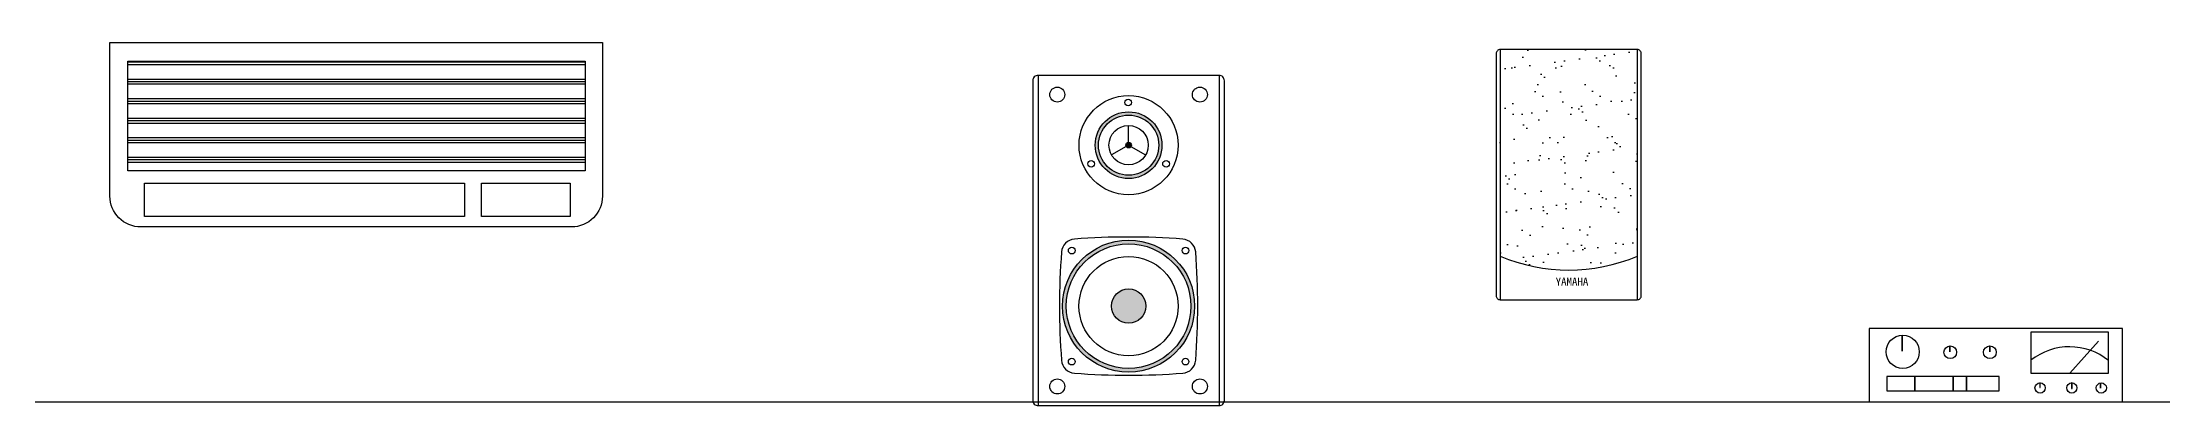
# Model space of a CAD drawing. Header units: millimetres. Extents: x 4513 to 24862, y 3359 to 11488.
# Drawn here: x 14054 to 17499, y 8374 to 8964 of the extents above; entities that cross this region are included whole.
import ezdxf

# ---------------------------------------------------------------- set-up
doc = ezdxf.new("R2010")
doc.units = ezdxf.units.MM
doc.layers.add('dwgmodels.com', color=169, linetype='Continuous')
doc.styles.add('ROMANS', font='SimSun.ttf', dxfattribs={"height": 150})

msp = doc.modelspace()

# ---------------------------------------------------------------- hatches: boundary and pattern name
h = msp.add_hatch()
h.set_pattern_fill('PLAST', color=256, scale=5, style=0)
h.set_pattern_definition([(0, (-17493.52, -13360.052), (0, 31.75), []), (0, (-17493.52, -13356.084), (0, 31.75), []), (0, (-17493.52, -13352.115), (0, 31.75), [])])
h.paths.add_polyline_path([(14936.4, 8755.5), (14936.4, 8933.9), (14193, 8933.9), (14193, 8755.5)])
h = msp.add_hatch()
h.set_pattern_fill('AR-SAND,_O', color=256, scale=30)
h.set_pattern_definition([(37.5, (-12681.34, 81443.01), (-1.8898, 57.804713), [0, -45.6, 0, -51, 0, -48.75]), (7.5, (-12681.34, 81443.01), (53.0933, 84.66438), [0, -24.6, 0, -41.1, 0, -15.75]), (327.5, (-12718.24, 81443.01), (93.424256, 0.16977), [0, -15, 0, -54, 0, -70.5]), (317.5, (-12718.24, 81443.01), (90.1838, 26.33027), [0, -7.5, 0, -35.4, 0, -40.5])])
h.paths.add_polyline_path([(16422.6, 8616.9, 0.20473), (16645.4, 8616.9), (16645.4, 8952.6), (16422.6, 8952.6)])
h = msp.add_hatch(color=256)
h.dxf.hatch_style = 1
h.paths.add_polyline_path([(15873.2, 8797.2, 1), (15764.7, 8797.2, 1)])
h.paths.add_polyline_path([(15867.8, 8797.2, -1), (15770.1, 8797.2, -1)], flags=16)
h.paths.add_polyline_path([(15850.8, 8797.2, -1), (15787.1, 8797.2, -1)], flags=0)
h.paths.add_polyline_path([(15823.5, 8797.2, -1), (15814.5, 8797.2, -1)], flags=0)
h = msp.add_hatch(color=256)
edge = h.paths.add_edge_path()
edge.add_arc((15819, 8797.2), 4.51, 0, 360)
h = msp.add_hatch(color=256)
h.dxf.hatch_style = 1
h.paths.add_polyline_path([(15711.6, 8535.6, 1), (15926.3, 8535.6, 1)])
h.paths.add_polyline_path([(15920.2, 8535.6, -1), (15717.7, 8535.6, -1)], flags=16)
h.paths.add_polyline_path([(15899.6, 8535.6, -1), (15738.4, 8535.6, -1)], flags=0)
h.paths.add_polyline_path([(15846.9, 8535.6, -1), (15791, 8535.6, -1)], flags=0)
h = msp.add_hatch(color=256)
h.dxf.hatch_style = 1
edge = h.paths.add_edge_path()
edge.add_arc((15819, 8535.6), 27.9, 0, 360)

# ---------------------------------------------------------------- linework, layer by layer
for p, q in [((16422.6, 8952.6, -237.5), (16422.6, 8546, -237.5)), ((16645.4, 8952.6, -237.5), (16645.4, 8546, -237.5)), ((15671.9, 8910.6), (15671.9, 8373.8)), ((15966, 8910.6), (15966, 8373.8)), ((15819, 8797.2), (15819, 8829.1)), ((15819, 8797.2), (15791.4, 8781.3)), ((15819, 8797.2), (15846.6, 8781.3)), ((17347.9, 8426.4), (17394.5, 8478.5))]:
    msp.add_line(p, q)
for points in [[(14164.2, 8964.3), (14964.2, 8964.3), (14964.2, 8714.3, -0.414214), (14914.2, 8664.3), (14214.2, 8664.3, -0.414214), (14164.2, 8714.3)], [(15671.9, 8373.8), (15966, 8373.8, 0.414214), (15974.6, 8382.4), (15974.6, 8902, 0.414214), (15966, 8910.6), (15671.9, 8910.6, 0.414214), (15663.3, 8902), (15663.3, 8382.4, 0.414214)]]:
    msp.add_lwpolyline(points, format="xyb", close=True)
for points in [[(14193, 8933.9), (14936.4, 8933.9), (14936.4, 8755.5), (14193, 8755.5)], [(14220.6, 8735.2), (14740.4, 8735.2), (14740.4, 8681.5), (14220.6, 8681.5)], [(14768, 8735.2), (14911.7, 8735.2), (14911.7, 8681.5), (14768, 8681.5)], [(17433.4, 8499.4), (17021.9, 8499.4), (17021.9, 8380.2), (17433.4, 8380.2)], [(17075.7, 8462.1), (17075.7, 8462.1), (17075.7, 8488.3), (17075.7, 8488.3)], [(17411, 8493.5), (17284.7, 8493.5), (17284.7, 8426.4), (17411, 8426.4)], [(17153, 8461.3), (17152.9, 8461.3), (17152.9, 8470.9), (17153, 8470.9)], [(17218.1, 8461.3), (17218.1, 8461.3), (17218.1, 8471), (17218.1, 8471)], [(17233.3, 8421.3), (17050.7, 8421.3), (17050.7, 8397.8), (17233.3, 8397.8)], [(17096.2, 8421.3), (17096.2, 8421.3), (17096.2, 8397.8), (17096.2, 8397.8)], [(17158.3, 8421.3), (17158.3, 8421.3), (17158.3, 8397.8), (17158.3, 8397.8)], [(17180.2, 8421.3), (17180.2, 8421.3), (17180.2, 8397.8), (17180.2, 8397.8)], [(17300, 8410.8), (17299.2, 8410.8), (17299.2, 8403.1), (17300, 8403.1)], [(17351.6, 8410.8), (17350.7, 8410.8), (17350.7, 8401.6), (17351.6, 8401.6)], [(17398, 8410.7), (17397.6, 8410.7), (17397.6, 8402.4), (17398, 8402.4)]]:
    msp.add_lwpolyline(points, close=True)
at = {"elevation": -237.5}
msp.add_lwpolyline([(16422.6, 8546), (16645.4, 8546, 0.414214), (16651.9, 8552.5), (16651.9, 8946.1, 0.414214), (16645.4, 8952.6), (16422.6, 8952.6, 0.414214), (16416.1, 8946.1), (16416.1, 8552.5, 0.414214)], format="xyb", close=True, dxfattribs=at)
for centre, radius in [((15703.1, 8879.4), 12.2), ((15934.8, 8879.4), 12.2), ((15819, 8797.2), 80.5), ((15818.4, 8866.6), 5.43), ((15819, 8797.2), 54.2), ((15819, 8797.2), 48.9), ((15819, 8797.2), 31.9), ((15819, 8797.2), 4.51), ((15758.1, 8766.8), 5.43), ((15879.8, 8766.8), 5.43), ((15819, 8535.6), 107.3), ((15819, 8535.6), 101.2), ((15726.6, 8625.8), 5.43), ((15819, 8535.6), 80.6), ((15911.4, 8625.8), 5.43), ((15819, 8535.6), 27.9), ((17076.5, 8461.3), 27), ((15726.6, 8445.3), 5.43), ((15911.4, 8445.3), 5.43), ((17153.7, 8460.6), 10.4), ((17218.1, 8460.6), 10.4), ((15703.1, 8405), 12.2), ((15934.8, 8405), 12.2), ((17299.7, 8402.5), 8.31), ((17351.2, 8402.5), 8.31), ((17399.1, 8402.5), 8.31)]:
    msp.add_circle(centre, radius)
for centre, radius, start, end in [((15819, 7476.5), 1171.4, 85.6894, 94.3106), ((16878.1, 8535.6), 1171.4, 175.6894, 184.3106), ((15732.6, 8621.9), 22.7, 94.3106, 175.6894), ((15905.3, 8621.9), 22.7, 4.3106, 85.6894), ((14759.9, 8535.6), 1171.4, 355.6894, 4.3106), ((16534, 8877.6, -237.5), 283.5, 246.8595, 293.1405), ((15732.6, 8449.2), 22.7, 184.3106, 265.6894), ((15905.3, 8449.2), 22.7, 274.3106, 355.6894), ((17347.6, 8368.8), 100.7, 50.938, 128.609), ((15819, 9594.7), 1171.4, 265.6894, 274.3106)]:
    msp.add_arc(centre, radius, start, end)
at = {"layer": 'dwgmodels.com'}
msp.add_line((4513, 8380.2), (24839.2, 8380.2), dxfattribs=at)

# ---------------------------------------------------------------- texts
at = {"style": 'ROMANS'}
msp.add_text('YAMAHA', height=13, dxfattribs=at).set_placement((16512.7, 8569, -237.5))

doc.saveas('drawing.dxf')
